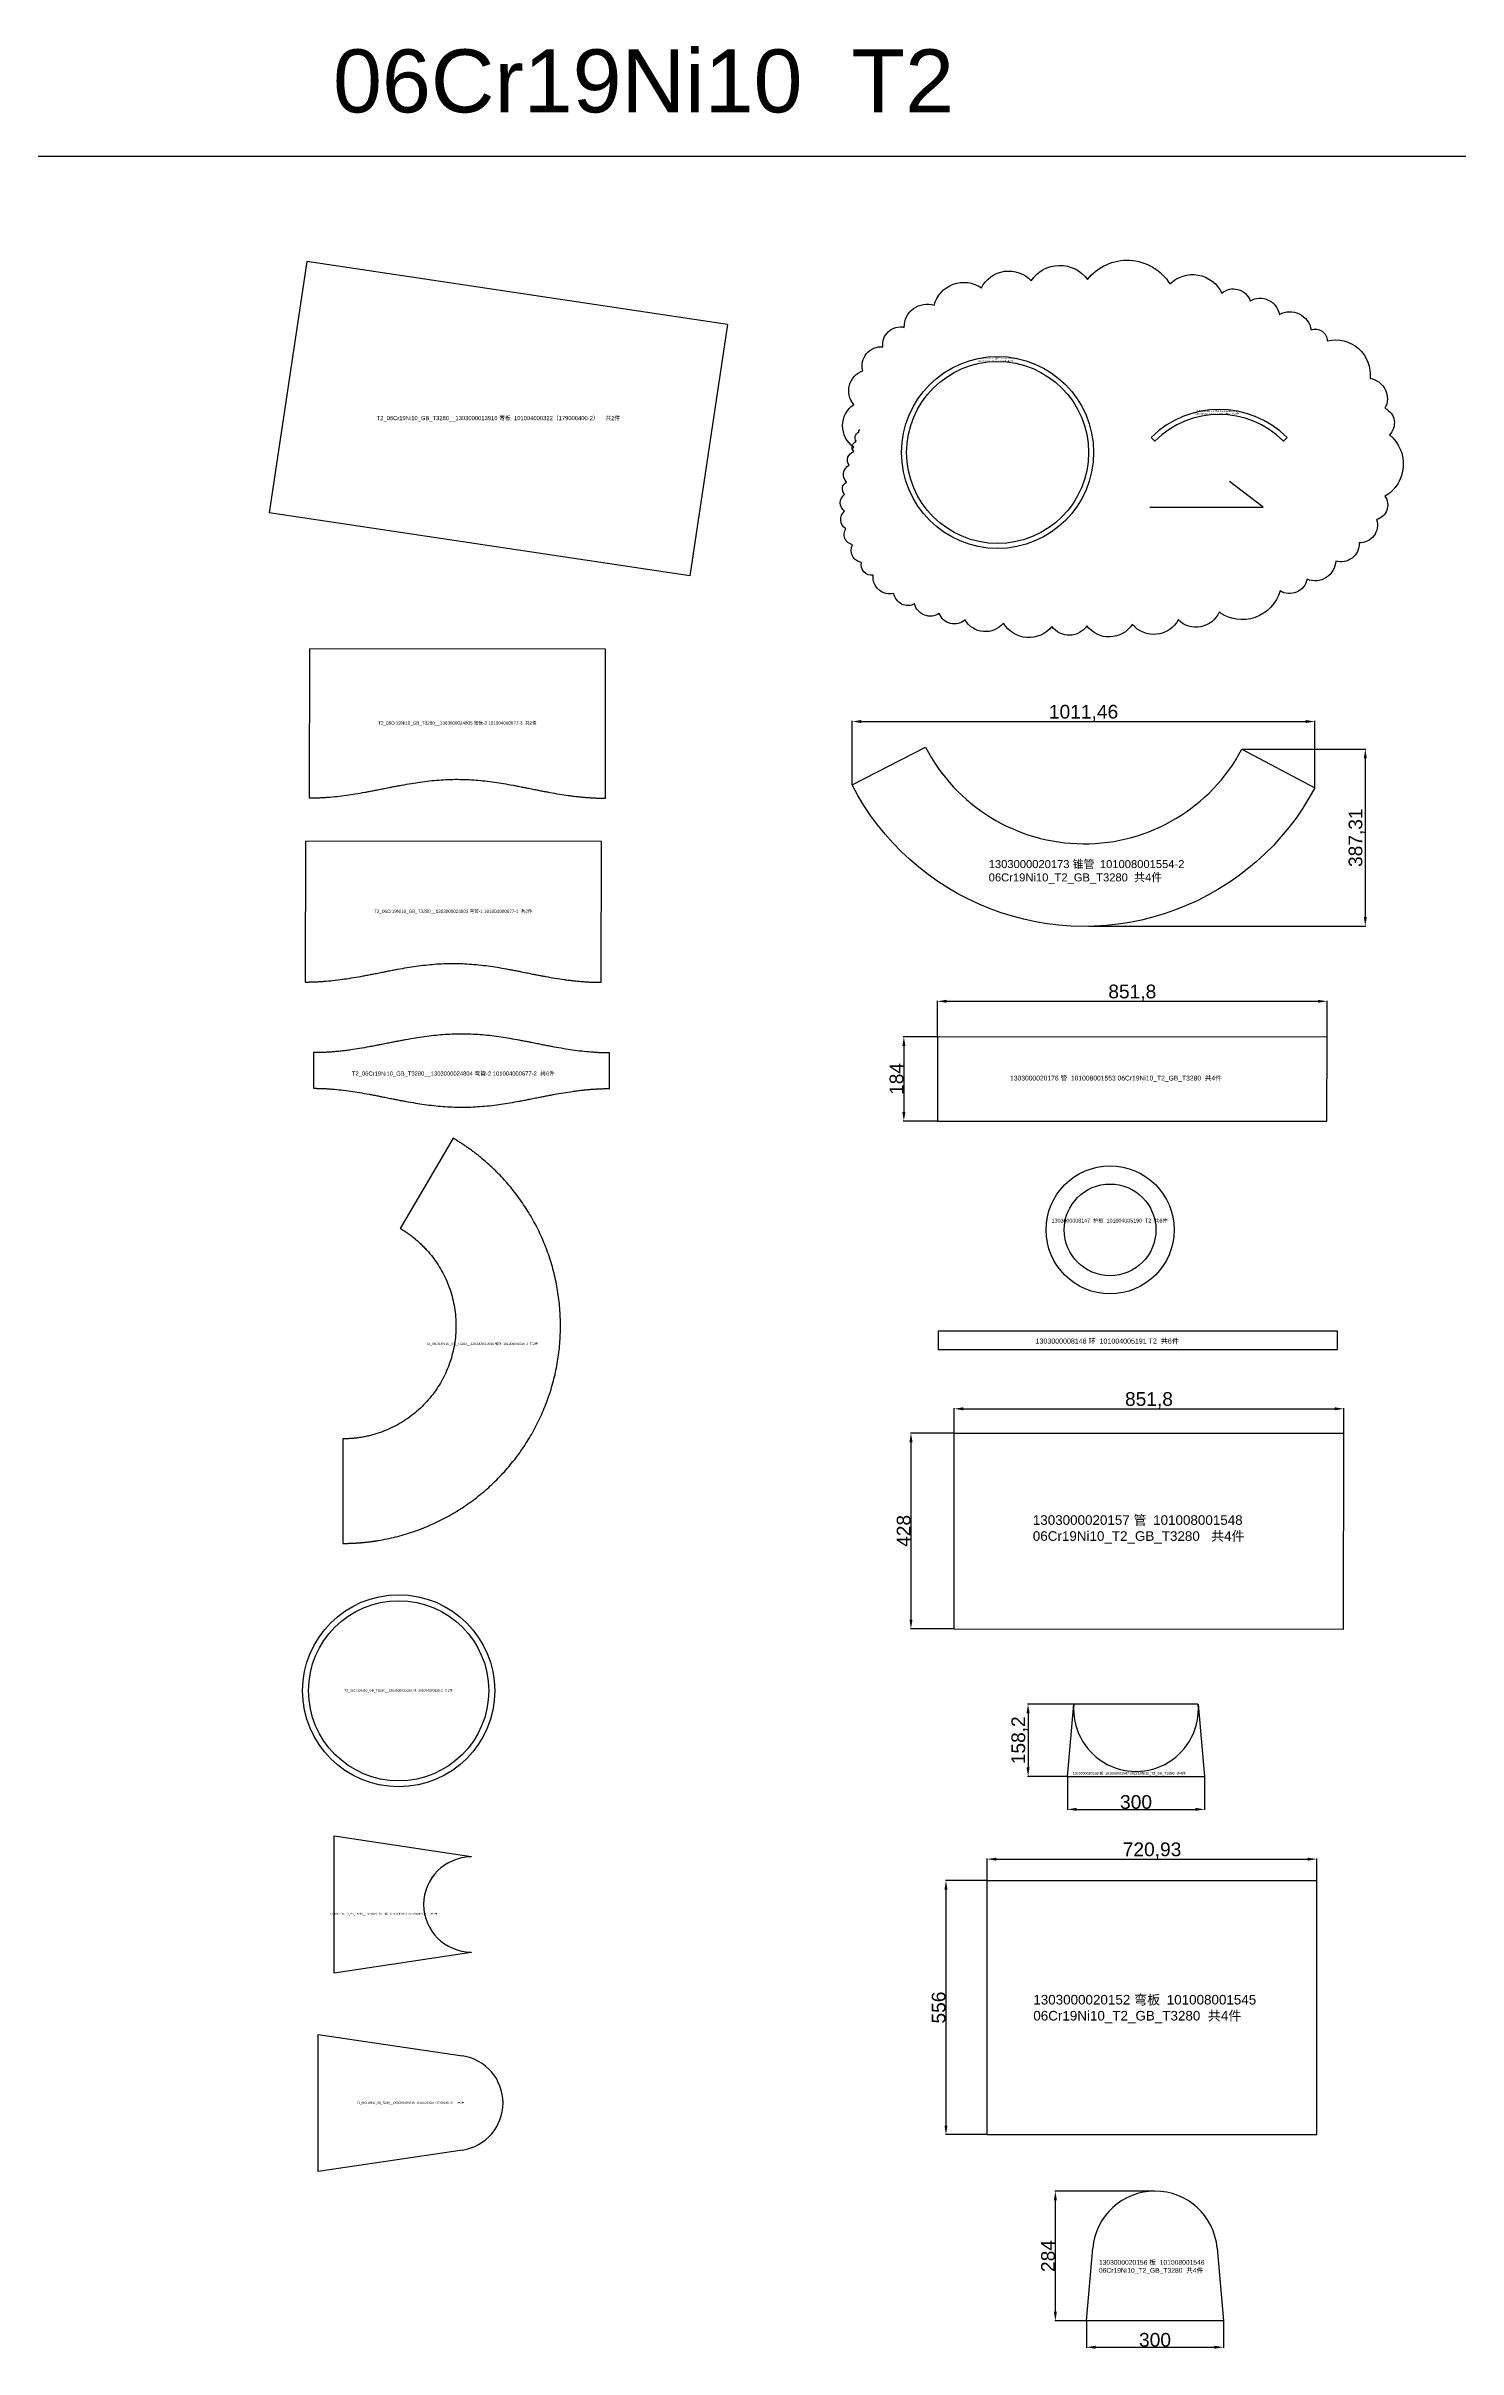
# Model space of a CAD drawing. Extents: x -16 to 22649, y -4599 to 814.
# Drawn here: x 3072 to 6160, y -4334 to 702 of the extents above; entities that cross this region are included whole.
import ezdxf

# ---------------------------------------------------------------- set-up
doc = ezdxf.new("R2010")
doc.units = 0
doc.header["$MEASUREMENT"] = 0
doc.linetypes.add('HIDDEN', pattern=[0.375, 0.25, -0.125])
doc.layers.get('0').update_dxf_attribs({"linetype": 'CONTINUOUS'})
doc.layers.get('DEFPOINTS').update_dxf_attribs({"linetype": 'CONTINUOUS'})
doc.layers.add('S1', color=7, linetype='CONTINUOUS')
doc.layers.add('SLD-0', color=7, linetype='CONTINUOUS')
doc.styles.get("Standard").update_dxf_attribs({"font": 'arial.ttf'})
doc.dimstyles.new('0000', dxfattribs={"dimtxt": 30, "dimasz": 20, "dimexe": 1.25, "dimexo": 0.625, "dimtad": 1, "dimtxsty": 'STANDARD', "dimcen": 2.5, "dimazin": 3, "dimtfac": 1, "dimtmove": 0, "dimatfit": 3})

# ---------------------------------------------------------------- blocks, each defined once
blk = doc.blocks.new('1303000013916_弯板_101004000')
at = {"layer": 'SLD-0', "linetype": 'CONTINUOUS'}
for p, q in [((19.2, 278.2), (-63, -271.7)), ((939, 140.7), (19.2, 278.2)), ((939, 140.7), (856.8, -409.2)), ((856.8, -409.2), (-63, -271.7))]:
    blk.add_line(p, q, dxfattribs=at)
at = {"layer": 'S1', "color": 3, "insert": (438, -65.5), "char_height": 9.1, "attachment_point": 5}
blk.add_mtext('T2_06Cr19Ni10_GB_T3280__1303000013916 {\\fSimSun|b0|i0|c134|p2;弯板 }101004000322{\\fSimSun|b0|i0|c134|p2;（}179000400-2{\\fSimSun|b0|i0|c134|p2;）  共2件}', dxfattribs=at)
blk = doc.blocks.new('1303000024805_弯管-3_1010040')
at = {"color": 7, "linetype": 'HIDDEN', "flags": 128}
for points in [[(161.9, 20.5), (161.9, 20.5)], [(485.8, 20.2), (485.8, 20.2)]]:
    blk.add_lwpolyline(points, dxfattribs=at)
at = {"layer": 'SLD-0', "linetype": 'CONTINUOUS'}
for p, q in [((0.3, 326.5), (0, 0.4)), ((647.9, 325.9), (0.3, 326.5)), ((647.6, -0.2), (647.9, 325.9))]:
    blk.add_line(p, q, dxfattribs=at)
for points, knots in [([(0, 0.4), (0.8, 0.4), (2.3, 0.4), (4.7, 0.4), (7, 0.4), (9.4, 0.5), (11.7, 0.5), (14, 0.6), (16.4, 0.6), (18.7, 0.7), (21, 0.8), (25.5, 1), (32.1, 1.3), (44.5, 2.2), (61, 3.7), (80.9, 6.2), (101.3, 9.3), (117.9, 12.1), (131.6, 14.7), (141.1, 16.5), (151.3, 18.5), (158, 19.8), (161.9, 20.5)], [0, 0, 0, 0, 0.014372, 0.028723, 0.043056, 0.057369, 0.071663, 0.085939, 0.100196, 0.114435, 0.128656, 0.142859, 0.196159, 0.250003, 0.372007, 0.499996, 0.618617, 0.749996, 0.809085, 0.874998, 0.927097, 1, 1, 1, 1]), ([(161.9, 20.5), (165.8, 21.3), (172.5, 22.6), (182.7, 24.7), (192.1, 26.5), (205.9, 29.1), (222.5, 32), (242.8, 35.2), (262.8, 37.7), (289.9, 40.3), (323.8, 41.6), (357.8, 40.2), (384.9, 37.6), (404.8, 35), (425.2, 31.8), (441.8, 28.9), (455.5, 26.2), (465, 24.4), (475.2, 22.4), (481.9, 21), (485.8, 20.2)], [0, 0, 0, 0, 0.036452, 0.062505, 0.095462, 0.12501, 0.190705, 0.250017, 0.314017, 0.375021, 0.5, 0.624979, 0.68598, 0.749983, 0.809293, 0.87499, 0.904536, 0.937495, 0.963546, 1, 1, 1, 1]), ([(485.8, 20.2), (489.7, 19.5), (496.3, 18.1), (506.5, 16.1), (516, 14.3), (529.7, 11.8), (546.3, 8.8), (563.3, 6.2), (576.6, 4.5), (586.9, 3.2), (596.9, 2.2), (605, 1.5), (611.4, 1.1), (615.9, 0.8), (620.5, 0.5), (625, 0.3), (629.6, 0.1), (634.1, 0), (638.6, -0.1), (643.1, -0.2), (646.1, -0.2), (647.6, -0.2)], [0, 0, 0, 0, 0.072899, 0.125001, 0.190909, 0.250002, 0.381376, 0.5, 0.564748, 0.627987, 0.689732, 0.749999, 0.778129, 0.806167, 0.834114, 0.861972, 0.889744, 0.91743, 0.945034, 0.972556, 1, 1, 1, 1])]:
    blk.add_open_spline(points, degree=3, knots=knots, dxfattribs=at)
at = {"layer": 'S1', "color": 3, "insert": (324, 163.2), "char_height": 7.1, "attachment_point": 5}
blk.add_mtext('T2_06Cr19Ni10_GB_T3280__1303000024805 {\\fSimSun|b0|i0|c134|p2;弯管}-3 101004000677-3  {\\fSimSun|b0|i0|c134|p2;共}2{\\fSimSun|b0|i0|c134|p2;件}', dxfattribs=at)
blk = doc.blocks.new('1303000024803_弯管-1_1010040')
at = {"color": 7, "linetype": 'HIDDEN', "flags": 128}
for points in [[(161.9, 20.5), (161.9, 20.5)], [(485.8, 20.2), (485.8, 20.2)]]:
    blk.add_lwpolyline(points, dxfattribs=at)
at = {"layer": 'SLD-0', "linetype": 'CONTINUOUS'}
for p, q in [((0.3, 308.4), (0, 0.4)), ((647.9, 307.7), (0.3, 308.4)), ((647.6, -0.2), (647.9, 307.7))]:
    blk.add_line(p, q, dxfattribs=at)
for points, knots in [([(0, 0.4), (0.8, 0.4), (2.3, 0.4), (4.7, 0.4), (7, 0.4), (9.4, 0.5), (11.7, 0.5), (14, 0.6), (16.4, 0.6), (18.7, 0.7), (21, 0.8), (25.5, 1), (32.1, 1.3), (44.5, 2.2), (61, 3.7), (80.9, 6.2), (101.3, 9.3), (117.9, 12.1), (131.6, 14.7), (141.1, 16.5), (151.3, 18.5), (158, 19.8), (161.9, 20.5)], [0, 0, 0, 0, 0.014372, 0.028723, 0.043056, 0.057369, 0.071663, 0.085939, 0.100196, 0.114435, 0.128656, 0.142859, 0.196159, 0.250003, 0.372007, 0.499996, 0.618617, 0.749996, 0.809085, 0.874998, 0.927097, 1, 1, 1, 1]), ([(161.9, 20.5), (165.8, 21.3), (172.5, 22.6), (182.7, 24.7), (192.1, 26.5), (205.9, 29.1), (222.5, 32), (242.8, 35.2), (262.8, 37.7), (289.9, 40.3), (323.8, 41.6), (357.8, 40.2), (384.9, 37.6), (404.8, 35), (425.2, 31.8), (441.8, 28.9), (455.5, 26.2), (465, 24.4), (475.2, 22.4), (481.9, 21), (485.8, 20.2)], [0, 0, 0, 0, 0.036452, 0.062505, 0.095462, 0.12501, 0.190705, 0.250017, 0.314017, 0.375021, 0.5, 0.624979, 0.68598, 0.749983, 0.809293, 0.87499, 0.904536, 0.937495, 0.963546, 1, 1, 1, 1]), ([(485.8, 20.2), (489.7, 19.5), (496.3, 18.1), (506.5, 16.1), (516, 14.3), (529.7, 11.8), (546.3, 8.8), (563.3, 6.2), (576.6, 4.5), (586.9, 3.2), (596.9, 2.2), (605, 1.5), (611.4, 1.1), (615.9, 0.8), (620.5, 0.5), (625, 0.3), (629.6, 0.1), (634.1, 0), (638.6, -0.1), (643.1, -0.2), (646.1, -0.2), (647.6, -0.2)], [0, 0, 0, 0, 0.072899, 0.125001, 0.190909, 0.250002, 0.381376, 0.5, 0.564748, 0.627987, 0.689732, 0.749999, 0.778129, 0.806167, 0.834114, 0.861972, 0.889744, 0.91743, 0.945034, 0.972556, 1, 1, 1, 1])]:
    blk.add_open_spline(points, degree=3, knots=knots, dxfattribs=at)
at = {"layer": 'S1', "color": 3, "insert": (323.9, 154.1), "char_height": 7.1, "attachment_point": 5}
blk.add_mtext('T2_06Cr19Ni10_GB_T3280__1303000024803 {\\fSimSun|b0|i0|c134|p2;弯管}-1 101004000677-1  {\\fSimSun|b0|i0|c134|p2;共}2{\\fSimSun|b0|i0|c134|p2;件}', dxfattribs=at)
blk = doc.blocks.new('1303000024804_弯管-2_1010040')
at = {"color": 7, "linetype": 'HIDDEN', "flags": 128}
for points in [[(-485.7, 60.1), (-485.7, 60.1)], [(-161.8, 59.8), (-161.8, 59.8)], [(-485.8, -59.2), (-485.8, -59.2)], [(-161.9, -59.5), (-161.9, -59.5)]]:
    blk.add_lwpolyline(points, dxfattribs=at)
at = {"layer": 'SLD-0', "linetype": 'CONTINUOUS'}
for p, q in [((-647.6, 39.6), (-647.6, -38.4)), ((0, -39), (0, 39))]:
    blk.add_line(p, q, dxfattribs=at)
for points, knots in [([(-485.7, 60.1), (-489.6, 59.4), (-496.3, 58), (-506.5, 56), (-515.9, 54.2), (-529.7, 51.6), (-546.3, 48.7), (-563.2, 46), (-576.5, 44.2), (-586.8, 43), (-596.8, 42), (-605, 41.3), (-611.3, 40.8), (-615.9, 40.5), (-620.5, 40.3), (-625, 40.1), (-629.5, 39.9), (-634.1, 39.8), (-638.6, 39.7), (-643.1, 39.6), (-646.1, 39.6), (-647.6, 39.6)], [0, 0, 0, 0, 0.0729, 0.125001, 0.19091, 0.250002, 0.381385, 0.5, 0.564755, 0.627997, 0.689739, 0.749999, 0.778131, 0.80617, 0.834118, 0.861976, 0.889747, 0.917433, 0.945036, 0.972557, 1, 1, 1, 1]), ([(-161.8, 59.8), (-165.7, 60.6), (-172.4, 61.9), (-182.6, 63.9), (-192.1, 65.7), (-205.8, 68.3), (-222.4, 71.2), (-242.8, 74.3), (-262.7, 76.9), (-289.8, 79.4), (-323.7, 80.8), (-357.6, 79.5), (-384.8, 77), (-404.7, 74.5), (-425.1, 71.4), (-441.7, 68.5), (-455.4, 66), (-464.9, 64.2), (-475.1, 62.2), (-481.8, 60.9), (-485.7, 60.1)], [0, 0, 0, 0, 0.036452, 0.062505, 0.095461, 0.125009, 0.1907, 0.250016, 0.314012, 0.375021, 0.5, 0.624979, 0.685986, 0.749984, 0.809298, 0.874991, 0.904537, 0.937495, 0.963546, 1, 1, 1, 1]), ([(0, 39), (-0.7, 39), (-2.3, 39), (-4.7, 39), (-7, 39), (-9.3, 39.1), (-11.7, 39.1), (-14, 39.2), (-16.3, 39.3), (-18.7, 39.3), (-21, 39.4), (-25.4, 39.6), (-32, 40), (-44.5, 40.9), (-61, 42.5), (-80.9, 45), (-101.2, 48.2), (-117.8, 51.2), (-131.5, 53.8), (-141, 55.7), (-151.2, 57.7), (-157.9, 59), (-161.8, 59.8)], [0, 0, 0, 0, 0.014371, 0.028723, 0.043055, 0.057368, 0.071662, 0.085937, 0.100195, 0.114434, 0.128655, 0.142859, 0.196158, 0.250003, 0.371997, 0.499996, 0.618608, 0.749996, 0.809084, 0.874998, 0.927097, 1, 1, 1, 1]), ([(-647.6, -38.4), (-646.9, -38.4), (-645.3, -38.4), (-642.9, -38.4), (-640.6, -38.4), (-638.3, -38.5), (-635.9, -38.5), (-633.6, -38.6), (-631.3, -38.6), (-628.9, -38.7), (-626.6, -38.8), (-622.2, -39), (-615.6, -39.4), (-603.1, -40.3), (-586.6, -41.8), (-566.7, -44.4), (-546.4, -47.6), (-529.8, -50.6), (-516, -53.2), (-506.6, -55), (-496.4, -57.1), (-489.7, -58.4), (-485.8, -59.2)], [0, 0, 0, 0, 0.014371, 0.028723, 0.043055, 0.057368, 0.071662, 0.085937, 0.100195, 0.114434, 0.128655, 0.142859, 0.196158, 0.250003, 0.371997, 0.499996, 0.618608, 0.749996, 0.809084, 0.874998, 0.927097, 1, 1, 1, 1]), ([(-161.9, -59.5), (-158, -58.7), (-151.3, -57.4), (-141.1, -55.4), (-131.7, -53.6), (-117.9, -51), (-101.3, -48), (-84.4, -45.4), (-71.1, -43.6), (-60.8, -42.4), (-50.8, -41.4), (-42.6, -40.7), (-36.3, -40.2), (-31.7, -39.9), (-27.1, -39.7), (-22.6, -39.5), (-18.1, -39.3), (-13.5, -39.1), (-9, -39.1), (-4.5, -39), (-1.5, -39), (0, -39)], [0, 0, 0, 0, 0.0729, 0.125001, 0.19091, 0.250002, 0.381385, 0.5, 0.564755, 0.627997, 0.689739, 0.749999, 0.778131, 0.80617, 0.834118, 0.861976, 0.889747, 0.917433, 0.945036, 0.972557, 1, 1, 1, 1]), ([(-485.8, -59.2), (-481.9, -60), (-475.2, -61.3), (-465, -63.3), (-455.5, -65.1), (-441.8, -67.7), (-425.2, -70.6), (-404.8, -73.7), (-384.9, -76.2), (-357.8, -78.8), (-323.9, -80.2), (-290, -78.9), (-262.8, -76.4), (-242.9, -73.9), (-222.5, -70.8), (-205.9, -67.9), (-192.2, -65.4), (-182.7, -63.6), (-172.5, -61.6), (-165.8, -60.3), (-161.9, -59.5)], [0, 0, 0, 0, 0.036452, 0.062505, 0.095461, 0.125009, 0.1907, 0.250016, 0.314012, 0.375021, 0.5, 0.624979, 0.685986, 0.749984, 0.809298, 0.874991, 0.904537, 0.937495, 0.963546, 1, 1, 1, 1])]:
    blk.add_open_spline(points, degree=3, knots=knots, dxfattribs=at)
at = {"layer": 'S1', "color": 3, "insert": (-341.6, -7.4), "char_height": 9.1, "attachment_point": 5}
blk.add_mtext('T2_06Cr19Ni10_GB_T3280__1303000024804 {\\fSimSun|b0|i0|c134|p2;弯管}-2 101004000677-2  {\\fSimSun|b0|i0|c134|p2;共}6{\\fSimSun|b0|i0|c134|p2;件}', dxfattribs=at)
blk = doc.blocks.new('1303000013919_环_1010040003')
at = {"layer": 'SLD-0', "linetype": 'CONTINUOUS'}
for radius in [210, 197]:
    blk.add_circle((0, 0), radius, dxfattribs=at)
at = {"layer": 'S1', "color": 3, "insert": (0, 0), "char_height": 5.1, "width": 250.788, "attachment_point": 5}
blk.add_mtext('T2_06Cr19Ni10_GB_T3280__1303000013919 {\\fSimSun|b0|i0|c134|p2;环 }101004000325-2  {\\fSimSun|b0|i0|c134|p2;共}2{\\fSimSun|b0|i0|c134|p2;件}', dxfattribs=at)
blk = doc.blocks.new('1303000013917_板_1010040003')
at = {"layer": 'SLD-0', "linetype": 'CONTINUOUS'}
for p, q in [((0, 150), (300, 105.2)), ((0, -150), (0, 150)), ((300, 105.2), (300, 104)), ((300, -105.2), (0, -150)), ((300, -104), (300, -105.2))]:
    blk.add_line(p, q, dxfattribs=at)
blk.add_arc((300, 0), 104, 90, 270, dxfattribs=at)
at = {"layer": 'S1', "color": 3, "insert": (108.4, -20.9), "char_height": 4.1, "attachment_point": 5}
blk.add_mtext('T2_06Cr19Ni10_GB_T3280__1303000013917 {\\fSimSun|b0|i0|c134|p2;板 }101004000323{\\fSimSun|b0|i0|c134|p2;（}179000400-3{\\fSimSun|b0|i0|c134|p2;）  共2件}', dxfattribs=at)
blk = doc.blocks.new('1303000020177_圆环_101008001')
at = {"color": 7, "linetype": 'CONTINUOUS'}
for radius in [210, 199]:
    blk.add_circle((0, 0), radius, dxfattribs=at)
at = {"color": 3, "insert": (-42.2, 207.6), "char_height": 3.5, "width": 97.861, "attachment_point": 1}
blk.add_mtext('1303000020177 {\\fSimSun|b0|i0|c134|p2;圆环 }101008001554-1 06Cr19Ni10_T2_GB_T3280  {\\fSimSun|b0|i0|c134|p2;共}4{\\fSimSun|b0|i0|c134|p2;件}', dxfattribs=at)
blk = doc.blocks.new('1303000020177-1_圆环_1010080')
for p, q in [((695.9, 182.8), (703.7, 175)), ((992.9, 182.8), (985.1, 175))]:
    blk.add_line(p, q)
at = {"color": 7, "linetype": 'CONTINUOUS'}
for radius in [210, 199]:
    blk.add_arc((844.4, 34.3), radius, 45, 135, dxfattribs=at)
at = {"color": 3, "insert": (793.1, 242.3), "char_height": 3.5, "width": 104.887, "attachment_point": 1}
blk.add_mtext('1303000020177-1 {\\fSimSun|b0|i0|c134|p2;圆环 }101008001554-1 06Cr19Ni10_T2_GB_T3280 4{\\fSimSun|b0|i0|c134|p2;件}/{\\fSimSun|b0|i0|c134|p2;套 共16件}', dxfattribs=at)
blk = doc.blocks.new('1303000020173_锥管_101008001')
at = {"color": 7, "linetype": 'CONTINUOUS'}
for p, q in [((742.3, -379.6), (902.7, -296.8)), ((1594.7, -301.2), (1754, -386))]:
    blk.add_line(p, q, dxfattribs=at)
at = {"color": 7, "linetype": 'CONTINUOUS', "flags": 128}
blk.add_lwpolyline([(1754, -386), (1741.3, -408.6), (1727.7, -430.5), (1713, -451.9), (1697.4, -472.5), (1680.8, -492.4), (1663.4, -511.6), (1645.1, -529.9), (1626, -547.4), (1606.2, -564), (1585.6, -579.7), (1564.3, -594.4), (1542.3, -608.2), (1519.8, -620.9), (1496.7, -632.6), (1473.1, -643.3), (1449.1, -652.9), (1424.6, -661.3), (1399.8, -668.7), (1374.7, -674.9), (1349.3, -680), (1323.7, -683.9), (1298, -686.7), (1272.1, -688.3), (1246.2, -688.7), (1220.4, -688), (1194.6, -686.1), (1168.8, -683), (1143.3, -678.7), (1118, -673.3), (1092.9, -666.8), (1068.2, -659.1), (1043.9, -650.3), (1019.9, -640.4), (996.5, -629.5), (973.6, -617.5), (951.2, -604.4), (929.4, -590.4), (908.3, -575.4), (887.9, -559.5), (868.3, -542.6), (849.4, -524.9), (831.4, -506.3), (814.2, -487), (797.9, -466.9), (782.5, -446), (768.1, -424.5), (754.7, -402.4), (742.3, -379.6)], dxfattribs=at)
at = {"color": 7, "linetype": 'CONTINUOUS'}
blk.add_arc((1249.8, -117.5), 390.7, 207.3195, 331.9587, dxfattribs=at)
at = {"color": 3, "insert": (1040.9, -543.8), "char_height": 17.5, "width": 492.644, "attachment_point": 1}
blk.add_mtext('1303000020173 {\\fSimSun|b0|i0|c134|p2;锥管 }101008001554-2 06Cr19Ni10_T2_GB_T3280  {\\fSimSun|b0|i0|c134|p2;共}4{\\fSimSun|b0|i0|c134|p2;件}', dxfattribs=at)
blk = doc.blocks.new('*D32')
at = {"color": 0}
for p, q in [((4835.2, -912.9), (4835.2, -773.6)), ((4855.2, -774.8), (5826.6, -774.8)), ((5846.6, -919.4), (5846.6, -773.6))]:
    blk.add_line(p, q, dxfattribs=at)
for points in [[(4855.2, -771.5), (4855.2, -778.2), (4835.2, -774.8)], [(5826.6, -771.5), (5826.6, -778.2), (5846.6, -774.8)]]:
    blk.add_solid(points, dxfattribs=at)
at = {"layer": 'DEFPOINTS', "color": 0}
for p in [(5846.6, -774.8), (4835.2, -913.5), (5846.6, -920.1)]:
    blk.add_point(p, dxfattribs=at)
at = {"color": 0, "insert": (5340.9, -756.2), "char_height": 30, "attachment_point": 5}
blk.add_mtext('1011,46', dxfattribs=at)
blk = doc.blocks.new('*D33')
at = {"color": 0}
for p, q in [((5687.9, -835.3), (5958.3, -835.3)), ((5957.1, -855.3), (5957.1, -1202.6)), ((5352.4, -1222.6), (5958.3, -1222.6))]:
    blk.add_line(p, q, dxfattribs=at)
for points in [[(5953.8, -855.3), (5960.4, -855.3), (5957.1, -835.3)], [(5953.8, -1202.6), (5960.4, -1202.6), (5957.1, -1222.6)]]:
    blk.add_solid(points, dxfattribs=at)
at = {"layer": 'DEFPOINTS', "color": 0}
for p in [(5687.3, -835.3), (5351.8, -1222.6), (5957.1, -1222.6)]:
    blk.add_point(p, dxfattribs=at)
at = {"color": 0, "insert": (5938.4, -1028.9), "char_height": 30, "attachment_point": 5, "rotation": 90}
blk.add_mtext('387,31', dxfattribs=at)
blk = doc.blocks.new('1303000020176_管_1010080015')
at = {"color": 7, "linetype": 'CONTINUOUS'}
for p, q in [((0.1, 92), (-0.1, -92)), ((851.9, 91.4), (0.1, 92)), ((851.7, -92.6), (851.9, 91.4))]:
    blk.add_line(p, q, dxfattribs=at)
at = {"color": 7}
blk.add_line((-0.1, -92), (851.7, -92.6), dxfattribs=at)
at = {"color": 3, "insert": (158.7, 7.1), "char_height": 10.5, "width": 485.526, "attachment_point": 1}
blk.add_mtext('1303000020176 {\\fSimSun|b0|i0|c134|p2;管 }101008001553 06Cr19Ni10_T2_GB_T3280  {\\fSimSun|b0|i0|c134|p2;共}4{\\fSimSun|b0|i0|c134|p2;件}', dxfattribs=at)
blk = doc.blocks.new('*D35')
at = {"color": 0}
for p, q in [((5021.6, -1463.9), (5021.6, -1385.5)), ((5041.6, -1386.7), (5853.4, -1386.7)), ((5873.4, -1464.5), (5873.4, -1385.5))]:
    blk.add_line(p, q, dxfattribs=at)
for points in [[(5041.6, -1383.4), (5041.6, -1390), (5021.6, -1386.7)], [(5853.4, -1383.4), (5853.4, -1390), (5873.4, -1386.7)]]:
    blk.add_solid(points, dxfattribs=at)
at = {"layer": 'DEFPOINTS', "color": 0}
for p in [(5873.4, -1386.7), (5021.6, -1464.5), (5873.4, -1465.1)]:
    blk.add_point(p, dxfattribs=at)
at = {"color": 0, "insert": (5447.5, -1368), "char_height": 30, "attachment_point": 5}
blk.add_mtext('851,8', dxfattribs=at)
blk = doc.blocks.new('*D36')
at = {"color": 0}
for p, q in [((5021, -1464.5), (4946.7, -1464.5)), ((4947.9, -1484.5), (4947.9, -1628.5)), ((5020.9, -1648.5), (4946.7, -1648.5))]:
    blk.add_line(p, q, dxfattribs=at)
for points in [[(4944.6, -1484.5), (4951.3, -1484.5), (4947.9, -1464.5)], [(4944.6, -1628.5), (4951.3, -1628.5), (4947.9, -1648.5)]]:
    blk.add_solid(points, dxfattribs=at)
at = {"layer": 'DEFPOINTS', "color": 0}
for p in [(5021.6, -1464.5), (4947.9, -1648.5), (5021.5, -1648.5)]:
    blk.add_point(p, dxfattribs=at)
at = {"color": 0, "insert": (4932, -1556.5), "char_height": 30, "attachment_point": 5, "rotation": 90}
blk.add_mtext('184', dxfattribs=at)
blk = doc.blocks.new('1303000020157_管_1010080015')
at = {"color": 7}
for p, q in [((-0.2, -214), (0.2, 214)), ((0.2, 214), (852, 213.4)), ((851.6, -214.6), (852, 213.4)), ((-0.2, -214), (851.6, -214.6))]:
    blk.add_line(p, q, dxfattribs=at)
at = {"color": 3, "insert": (172, 34.2), "char_height": 21, "width": 536.35, "attachment_point": 1}
blk.add_mtext('1303000020157 {\\fSimSun|b0|i0|c134|p2;管 }101008001548 06Cr19Ni10_T2_GB_T3280   {\\fSimSun|b0|i0|c134|p2;共}4{\\fSimSun|b0|i0|c134|p2;件}', dxfattribs=at)
blk = doc.blocks.new('*D38')
at = {"color": 0}
for p, q in [((5058.1, -2330.2), (5058.1, -2276.6)), ((5078.1, -2277.9), (5889.9, -2277.9)), ((5909.9, -2330.9), (5909.9, -2276.6))]:
    blk.add_line(p, q, dxfattribs=at)
for points in [[(5078.1, -2274.5), (5078.1, -2281.2), (5058.1, -2277.9)], [(5889.9, -2274.5), (5889.9, -2281.2), (5909.9, -2277.9)]]:
    blk.add_solid(points, dxfattribs=at)
at = {"layer": 'DEFPOINTS', "color": 0}
for p in [(5909.9, -2277.9), (5058.1, -2330.9), (5909.9, -2331.5)]:
    blk.add_point(p, dxfattribs=at)
at = {"color": 0, "insert": (5484, -2259.2), "char_height": 30, "attachment_point": 5}
blk.add_mtext('851,8', dxfattribs=at)
blk = doc.blocks.new('*D39')
at = {"color": 0}
for p, q in [((5057.5, -2330.9), (4962.3, -2330.9)), ((4963.5, -2350.9), (4963.5, -2738.9)), ((5057.2, -2758.9), (4962.3, -2758.9))]:
    blk.add_line(p, q, dxfattribs=at)
for points in [[(4960.2, -2350.9), (4966.9, -2350.9), (4963.5, -2330.9)], [(4960.2, -2738.9), (4966.9, -2738.9), (4963.5, -2758.9)]]:
    blk.add_solid(points, dxfattribs=at)
at = {"layer": 'DEFPOINTS', "color": 0}
for p in [(5058.1, -2330.9), (4963.5, -2758.9), (5057.8, -2758.9)]:
    blk.add_point(p, dxfattribs=at)
at = {"color": 0, "insert": (4947.6, -2544.9), "char_height": 30, "attachment_point": 5, "rotation": 90}
blk.add_mtext('428', dxfattribs=at)
blk = doc.blocks.new('1303000020159_板_1010080015')
at = {"color": 7, "linetype": 'CONTINUOUS'}
for p, q in [((124.1, 260.4), (138, 418.6)), ((410.2, 418.6), (424.1, 260.4))]:
    blk.add_line(p, q, dxfattribs=at)
at = {"color": 7}
blk.add_line((124.1, 260.4), (424.1, 260.4), dxfattribs=at)
at = {"color": 7, "linetype": 'CONTINUOUS'}
blk.add_arc((274.1, 407.9), 136.5, 175.5041, 4.4959, dxfattribs=at)
at = {"color": 3, "insert": (135.6, 270), "char_height": 5.6, "width": 263.109, "attachment_point": 1}
blk.add_mtext('1303000020159 {\\fSimSun|b0|i0|c134|p2;板 }101008001547 06Cr19Ni10_T2_GB_T3280  {\\fSimSun|b0|i0|c134|p2;共}4{\\fSimSun|b0|i0|c134|p2;件}', dxfattribs=at)
blk = doc.blocks.new('*D41')
at = {"color": 0}
for p, q in [((5591.1, -2923.7), (5218.4, -2923.7)), ((5219.6, -2943.7), (5219.6, -3061.9)), ((5305.1, -3081.9), (5218.4, -3081.9))]:
    blk.add_line(p, q, dxfattribs=at)
for points in [[(5216.3, -2943.7), (5223, -2943.7), (5219.6, -2923.7)], [(5216.3, -3061.9), (5223, -3061.9), (5219.6, -3081.9)]]:
    blk.add_solid(points, dxfattribs=at)
at = {"layer": 'DEFPOINTS', "color": 0}
for p in [(5591.8, -2923.7), (5219.6, -3081.9), (5305.7, -3081.9)]:
    blk.add_point(p, dxfattribs=at)
at = {"color": 0, "insert": (5201, -3002.8), "char_height": 30, "attachment_point": 5, "rotation": 90}
blk.add_mtext('158,2', dxfattribs=at)
blk = doc.blocks.new('*D42')
at = {"color": 0}
for p, q in [((5305.7, -3082.5), (5305.7, -3155.2)), ((5605.7, -3082.5), (5605.7, -3155.2)), ((5325.7, -3153.9), (5585.7, -3153.9))]:
    blk.add_line(p, q, dxfattribs=at)
for points in [[(5325.7, -3150.6), (5325.7, -3157.2), (5305.7, -3153.9)], [(5585.7, -3150.6), (5585.7, -3157.2), (5605.7, -3153.9)]]:
    blk.add_solid(points, dxfattribs=at)
at = {"layer": 'DEFPOINTS', "color": 0}
for p in [(5305.7, -3081.9), (5605.7, -3081.9), (5605.7, -3153.9)]:
    blk.add_point(p, dxfattribs=at)
at = {"color": 0, "insert": (5455.7, -3138), "char_height": 30, "attachment_point": 5}
blk.add_mtext('300', dxfattribs=at)
blk = doc.blocks.new('1303000020152_弯板_101008001')
at = {"color": 7}
for p, q in [((-159.9, 278), (561, 278)), ((-159.9, -278), (-159.9, 278)), ((561, -278), (561, 278)), ((-159.9, -278), (561, -278))]:
    blk.add_line(p, q, dxfattribs=at)
at = {"color": 3, "insert": (-59.1, 27.6), "char_height": 21, "width": 569.794, "attachment_point": 1}
blk.add_mtext('1303000020152 {\\fSimSun|b0|i0|c134|p2;弯板 }101008001545 06Cr19Ni10_T2_GB_T3280  {\\fSimSun|b0|i0|c134|p2;共}4{\\fSimSun|b0|i0|c134|p2;件}', dxfattribs=at)
blk = doc.blocks.new('*D44')
at = {"color": 0}
for p, q in [((5130.2, -3308.6), (5130.2, -3261.5)), ((5150.2, -3262.8), (5831.1, -3262.8)), ((5851.1, -3308.6), (5851.1, -3261.5))]:
    blk.add_line(p, q, dxfattribs=at)
for points in [[(5150.2, -3259.4), (5150.2, -3266.1), (5130.2, -3262.8)], [(5831.1, -3259.4), (5831.1, -3266.1), (5851.1, -3262.8)]]:
    blk.add_solid(points, dxfattribs=at)
at = {"layer": 'DEFPOINTS', "color": 0}
for p in [(5851.1, -3262.8), (5130.2, -3309.3), (5851.1, -3309.3)]:
    blk.add_point(p, dxfattribs=at)
at = {"color": 0, "insert": (5490.7, -3244.1), "char_height": 30, "attachment_point": 5}
blk.add_mtext('720,93', dxfattribs=at)
blk = doc.blocks.new('*D45')
at = {"color": 0}
for p, q in [((5129.6, -3309.3), (5038.7, -3309.3)), ((5040, -3329.3), (5040, -3845.3)), ((5129.6, -3865.3), (5038.7, -3865.3))]:
    blk.add_line(p, q, dxfattribs=at)
for points in [[(5036.7, -3329.3), (5043.3, -3329.3), (5040, -3309.3)], [(5036.7, -3845.3), (5043.3, -3845.3), (5040, -3865.3)]]:
    blk.add_solid(points, dxfattribs=at)
at = {"layer": 'DEFPOINTS', "color": 0}
for p in [(5130.2, -3309.3), (5040, -3865.3), (5130.2, -3865.3)]:
    blk.add_point(p, dxfattribs=at)
at = {"color": 0, "insert": (5024.1, -3587.3), "char_height": 30, "attachment_point": 5, "rotation": 90}
blk.add_mtext('556', dxfattribs=at)
blk = doc.blocks.new('1303000020156_板_1010080015')
at = {"color": 7, "linetype": 'CONTINUOUS'}
for p, q in [((398.3, -321.5), (412.4, -162)), ((684.3, -162), (698.3, -321.5))]:
    blk.add_line(p, q, dxfattribs=at)
at = {"color": 7}
blk.add_line((698.3, -321.5), (398.3, -321.5), dxfattribs=at)
at = {"color": 7, "linetype": 'CONTINUOUS'}
blk.add_arc((548.3, -174), 136.5, 5.0264, 174.9736, dxfattribs=at)
at = {"color": 3, "insert": (425.7, -188.1), "char_height": 10.5, "width": 261.138, "attachment_point": 1}
blk.add_mtext('1303000020156 {\\fSimSun|b0|i0|c134|p2;板 }101008001546 06Cr19Ni10_T2_GB_T3280  {\\fSimSun|b0|i0|c134|p2;共}4{\\fSimSun|b0|i0|c134|p2;件}', dxfattribs=at)
blk = doc.blocks.new('*D47')
at = {"color": 0}
for p, q in [((5347.2, -4273.4), (5347.2, -4331.4)), ((5647.2, -4273.4), (5647.2, -4331.4)), ((5367.2, -4330.2), (5627.2, -4330.2))]:
    blk.add_line(p, q, dxfattribs=at)
for points in [[(5367.2, -4326.9), (5367.2, -4333.5), (5347.2, -4330.2)], [(5627.2, -4326.9), (5627.2, -4333.5), (5647.2, -4330.2)]]:
    blk.add_solid(points, dxfattribs=at)
at = {"layer": 'DEFPOINTS', "color": 0}
for p in [(5347.2, -4272.7), (5647.2, -4272.7), (5647.2, -4330.2)]:
    blk.add_point(p, dxfattribs=at)
at = {"color": 0, "insert": (5497.2, -4314.2), "char_height": 30, "attachment_point": 5}
blk.add_mtext('300', dxfattribs=at)
blk = doc.blocks.new('*D48')
at = {"color": 0}
for p, q in [((5496.5, -3988.7), (5278, -3988.7)), ((5279.3, -4252.7), (5279.3, -4008.7)), ((5346.5, -4272.7), (5278, -4272.7))]:
    blk.add_line(p, q, dxfattribs=at)
for points in [[(5276, -4008.7), (5282.6, -4008.7), (5279.3, -3988.7)], [(5276, -4252.7), (5282.6, -4252.7), (5279.3, -4272.7)]]:
    blk.add_solid(points, dxfattribs=at)
at = {"layer": 'DEFPOINTS', "color": 0}
for p in [(5279.3, -3988.7), (5497.2, -3988.7), (5347.2, -4272.7)]:
    blk.add_point(p, dxfattribs=at)
at = {"color": 0, "insert": (5263.3, -4130.7), "char_height": 30, "attachment_point": 5, "rotation": 90}
blk.add_mtext('284', dxfattribs=at)
blk = doc.blocks.new('1303000013915_板_1010040003')
at = {"layer": 'SLD-0', "linetype": 'CONTINUOUS'}
for p, q in [((0, 150), (315.4, 102.9)), ((0, -150), (0, 150)), ((315.4, -102.9), (0, -150))]:
    blk.add_line(p, q, dxfattribs=at)
blk.add_arc((300, 0), 104, 278.5017, 81.4983, dxfattribs=at)
at = {"layer": 'S1', "color": 3, "insert": (202, 0), "char_height": 4.1, "attachment_point": 5}
blk.add_mtext('T2_06Cr19Ni10_GB_T3280__1303000013915 {\\fSimSun|b0|i0|c134|p2;板 }101004000321{\\fSimSun|b0|i0|c134|p2;（}179000400-1{\\fSimSun|b0|i0|c134|p2;）  共2件 }', dxfattribs=at)

msp = doc.modelspace()

# ---------------------------------------------------------------- linework, layer by layer
at = {"color": 1}
for p, q in [((5.26775, 461.29571), (22649.13873, 461.29571)), ((5733.60698, -306.39085), (5659.93088, -249.75511)), ((5485.65855, -306.39085), (5733.60698, -306.39085))]:
    msp.add_line(p, q, dxfattribs=at)
at = {"color": 7, "linetype": 'CONTINUOUS'}
for p, q in [((3962.3875, -1686.30237), (3846.51292, -1883.43706)), ((5023.1136, -2108.07203), (5023.1136, -2148.07203)), ((5896.65469, -2108.07203), (5023.1136, -2108.07203)), ((5896.65469, -2148.07203), (5896.65469, -2108.07203)), ((5023.1136, -2148.07203), (5896.65469, -2148.07203)), ((3721.26012, -2343.58031), (3721.22957, -2572.2482))]:
    msp.add_line(p, q, dxfattribs=at)
at = {"color": 1}
msp.add_lwpolyline([(4838.27585, -183.22021, -0.52056705), (4838.27585, -174.72485, -0.52056705), (4838.27585, -174.72485, -0.52056705), (4838.27585, -81.27588, -0.52056705), (4838.27585, -81.27588, -0.52056705), (4858.11173, -7.64941, -0.52056705), (4858.11173, -7.64941, -0.52056705), (4902.03402, 44.73865, -0.52056705), (4902.03402, 44.73865, -0.52056705), (4948.79001, 87.21546, -0.52056705), (4948.79001, 87.21546, -0.52056705), (5013.96502, 135.35584, -0.52056705), (5013.96502, 135.35584, -0.52056705), (5117.39494, 173.58497, -0.52056705), (5117.39494, 173.58497, -0.52056705), (5226.49225, 189.1598, -0.52056705), (5226.49225, 189.1598, -0.52056705), (5349.75803, 191.99158, -0.52056705), (5349.75803, 191.99158, -0.52056705), (5529.69775, 182.08033, -0.52056705), (5529.69775, 182.08033, -0.52056705), (5643.04561, 162.25782, -0.52056705), (5643.04561, 162.25782, -0.52056705), (5705.38692, 145.2671, -0.52056705), (5705.38692, 145.2671, -0.52056705), (5769.14509, 115.53333, -0.52056705), (5769.14509, 115.53333, -0.52056705), (5838.57065, 81.55188, -0.52056705), (5838.57065, 81.55188, -0.52056705), (5873.99185, 57.48169, -0.52056705), (5873.99185, 57.48169, -0.52056705), (5967.50383, -24.64013, -0.52056705), (5967.50383, -24.64013, -0.52056705), (6000.09134, -89.77124, -0.52056705), (6000.09134, -89.77124, -0.52056705), (6010.00927, -147.82288, -0.52056705), (6010.00927, -147.82288, -0.52056705), (6000.09134, -282.33276, -0.52056705), (6000.09134, -282.33276, -0.52056705), (5981.67231, -333.30493, -0.52056705), (5981.67231, -333.30493, -0.52056705), (5943.41741, -384.2771, -0.52056705), (5943.41741, -384.2771, -0.52056705), (5892.41088, -423.92212, -0.52056705), (5892.41088, -423.92212, -0.52056705), (5830.06956, -463.56714, -0.52056705), (5830.06956, -463.56714, -0.52056705), (5770.56194, -489.05323, -0.52056705), (5770.56194, -489.05323, -0.52056705), (5637.37821, -535.77772, -0.52056705), (5637.37821, -535.77772, -0.52056705), (5548.11677, -552.76844, -0.52056705), (5548.11677, -552.76844, -0.52056705), (5447.52056, -562.67969, -0.52056705), (5447.52056, -562.67969, -0.52056705), (5348.34119, -565.51148, -0.52056705), (5348.34119, -565.51148, -0.52056705), (5271.83139, -566.92737, -0.52056705), (5271.83139, -566.92737, -0.52056705), (5165.56778, -559.84791, -0.52056705), (5165.56778, -559.84791, -0.52056705), (5081.97374, -552.76844, -0.52056705), (5081.97374, -552.76844, -0.52056705), (5025.29981, -538.6095, -0.52056705), (5025.29981, -538.6095, -0.52056705), (4971.45958, -517.3711, -0.52056705), (4971.45958, -517.3711, -0.52056705), (4926.12044, -494.7168, -0.52056705), (4926.12044, -494.7168, -0.52056705), (4880.7813, -455.07178, -0.52056705), (4880.7813, -455.07178, -0.52056705), (4855.27803, -426.75391, -0.52056705), (4855.27803, -426.75391, -0.52056705), (4835.44216, -388.52478, -0.52056705), (4835.44216, -388.52478, -0.52056705), (4821.27368, -353.12744, -0.52056705), (4821.27368, -353.12744, -0.52056705), (4818.43998, -314.89832, -0.52056705), (4818.43998, -314.89832, -0.52056705), (4818.43998, -278.08508, -0.52056705), (4818.43998, -278.08508, -0.52056705), (4822.69052, -251.18311, -0.52056705), (4822.69052, -251.18311, -0.52056705), (4828.35791, -214.36987, -0.52056705), (4828.35791, -214.36987, -0.52056705), (4838.27585, -184.63611, -0.52056705), (4838.27585, -184.63611, -0.52056705), (4843.94325, -161.98181, -0.52056705), (4843.94325, -161.98181, -0.52056705), (4849.61064, -142.1593, -0.52056705), (4849.61064, -142.1593, -0.52056705), (4852.44434, -136.49573, -0.52056705), (4852.44434, -136.49573)], format="xyb", dxfattribs=at)
at = {"color": 7, "linetype": 'CONTINUOUS'}
for radius in [140, 100.25]:
    msp.add_circle((5398.91195, -1886.57548), radius, dxfattribs=at)
for points, knots in [([(3721.22957, -2572.2482), (3721.97033, -2572.24714), (3723.45158, -2572.24501), (3725.67301, -2572.22876), (3727.89359, -2572.20293), (3730.1133, -2572.1666), (3732.33216, -2572.12001), (3734.55017, -2572.06309), (3736.76731, -2571.99587), (3738.98359, -2571.91834), (3741.19902, -2571.8305), (3743.41359, -2571.73234), (3745.6273, -2571.62388), (3747.84015, -2571.50511), (3750.05214, -2571.37603), (3752.26328, -2571.23664), (3754.47355, -2571.08694), (3756.68297, -2570.92693), (3758.89153, -2570.75661), (3761.09923, -2570.57598), (3763.30608, -2570.38504), (3765.51206, -2570.1838), (3767.71719, -2569.97224), (3769.92146, -2569.75037), (3772.12487, -2569.51819), (3774.32742, -2569.2757), (3776.52911, -2569.02291), (3778.72995, -2568.7598), (3780.92993, -2568.48638), (3783.12904, -2568.20265), (3785.3273, -2567.90862), (3787.52471, -2567.60427), (3789.72125, -2567.28961), (3791.91693, -2566.96465), (3794.11176, -2566.62937), (3796.30573, -2566.28379), (3804.15661, -2565.00976), (3817.60657, -2562.51395), (3836.52221, -2558.19839), (3855.24595, -2553.11293), (3873.75657, -2547.26424), (3892.01481, -2540.66977), (3909.97864, -2533.33963), (3927.62816, -2525.28084), (3950.70502, -2513.58355), (3978.63924, -2497.21652), (4010.42824, -2474.90461), (4040.30556, -2450.08832), (4068.05006, -2422.90946), (4093.50025, -2393.57078), (4116.46275, -2362.24728), (4136.81052, -2329.16514), (4154.3814, -2294.52846), (4169.08682, -2258.5809), (4180.7995, -2221.55027), (4189.47194, -2183.69176), (4195.01551, -2145.2507), (4197.42457, -2106.48661), (4196.65197, -2067.65575), (4192.73397, -2029.01488), (4185.66553, -1990.82479), (4175.52449, -1953.33299), (4162.34762, -1916.79746), (4146.25321, -1881.45123), (4130.46882, -1853.18403), (4116.50473, -1831.40397), (4105.37504, -1815.51156), (4093.60474, -1800.08751), (4081.20793, -1785.14848), (4068.21568, -1770.72454), (4054.65296, -1756.85073), (4040.5342, -1743.54294), (4029.67664, -1734.11563), (4022.46564, -1728.16148), (4019.11238, -1725.44326), (4015.73655, -1722.75699), (4012.33814, -1720.10266), (4008.91715, -1717.48028), (4005.47359, -1714.88984), (4002.00744, -1712.33134), (3998.51873, -1709.80479), (3995.00743, -1707.31019), (3991.47356, -1704.84753), (3987.91712, -1702.41681), (3984.33809, -1700.01803), (3980.7365, -1697.6512), (3977.1123, -1695.31635), (3973.46563, -1693.01327), (3969.796, -1690.74278), (3966.10521, -1688.50183), (3963.62701, -1687.03569), (3962.3875, -1686.30237)], [0, 0, 0, 0, 0.0017898863, 0.0035791205, 0.0053677414, 0.0071557875, 0.0089432975, 0.01073031, 0.0125168638, 0.0143029977, 0.0160887503, 0.0178741607, 0.0196592674, 0.0214441095, 0.0232287257, 0.025013155, 0.0267974362, 0.0285816082, 0.03036571, 0.0321497804, 0.0339338585, 0.035717983, 0.0375021929, 0.0392865271, 0.0410710245, 0.0428557241, 0.0446406645, 0.0464258848, 0.0482114238, 0.0499973203, 0.051783613, 0.0535703408, 0.0553575424, 0.0571452564, 0.0589335217, 0.0607223768, 0.0625118603, 0.0781516983, 0.0937655458, 0.1093794524, 0.1250194673, 0.1406591877, 0.1562729965, 0.1718869413, 0.187527069, 0.2187736217, 0.2500216695, 0.2812685933, 0.3125162745, 0.3437634595, 0.3750108743, 0.4062575867, 0.4375054739, 0.4687521167, 0.5000000789, 0.5312473148, 0.5624946829, 0.5937416363, 0.624989282, 0.6562358229, 0.6874838827, 0.718730804, 0.7499784876, 0.781225661, 0.8124730873, 0.8281125162, 0.8437262276, 0.8593402698, 0.8749806895, 0.8906201013, 0.9062338065, 0.9218478555, 0.9374882972, 0.9409670882, 0.9444436614, 0.9479183011, 0.951391292, 0.9548629192, 0.958333468, 0.9618032243, 0.9652724739, 0.9687415029, 0.9722105973, 0.9756800432, 0.9791501266, 0.9826211332, 0.9860933488, 0.9895670586, 0.9930425474, 0.9965200999, 1, 1, 1, 1]), ([(3846.51292, -1883.43706), (3846.95878, -1883.70047), (3847.85028, -1884.22717), (3849.18094, -1885.02761), (3850.50633, -1885.83539), (3851.82601, -1886.65129), (3853.14009, -1887.47508), (3854.44855, -1888.30685), (3855.75138, -1889.14655), (3857.0486, -1889.99421), (3858.3402, -1890.84981), (3859.62617, -1891.71336), (3860.90653, -1892.58487), (3862.18126, -1893.46432), (3863.45038, -1894.35172), (3864.71387, -1895.24707), (3865.97175, -1896.15036), (3867.224, -1897.06161), (3868.47064, -1897.98081), (3869.71165, -1898.90795), (3870.94705, -1899.84304), (3872.17682, -1900.78608), (3873.40098, -1901.73707), (3874.61951, -1902.69601), (3875.83242, -1903.6629), (3877.03972, -1904.63774), (3878.24139, -1905.62053), (3881.62742, -1908.4253), (3887.09166, -1913.17138), (3894.42288, -1920.08373), (3901.4653, -1927.28998), (3910.45635, -1937.27461), (3920.9269, -1950.42995), (3932.15312, -1967.18673), (3941.98455, -1984.79859), (3950.34129, -2003.15633), (3957.18259, -2022.13081), (3962.44761, -2041.60199), (3966.11708, -2061.43542), (3968.15072, -2081.50296), (3968.55106, -2101.66891), (3967.29933, -2121.80033), (3964.42003, -2141.76383), (3959.91602, -2161.42495), (3953.8334, -2180.65603), (3946.19673, -2199.32488), (3937.07222, -2217.31295), (3926.50573, -2234.49401), (3914.58155, -2250.76185), (3901.36547, -2265.99925), (3886.95804, -2280.1152), (3871.44307, -2293.00446), (3854.93486, -2304.59358), (3837.53293, -2314.79264), (3819.36262, -2323.54729), (3803.66861, -2329.5807), (3790.85726, -2333.63054), (3781.13373, -2336.27317), (3771.31066, -2338.51595), (3763.68618, -2339.93209), (3758.32209, -2340.78192), (3755.25133, -2341.2291), (3752.17733, -2341.63747), (3749.10009, -2342.00703), (3746.01961, -2342.33779), (3742.93588, -2342.62974), (3739.84891, -2342.88288), (3736.75871, -2343.09723), (3733.66526, -2343.27271), (3730.56856, -2343.40959), (3727.46863, -2343.50691), (3724.36546, -2343.56821), (3722.29554, -2343.57627), (3721.26012, -2343.58031)], [0, 0, 0, 0, 0.00240949318, 0.00481781943, 0.00722507287, 0.00963134774, 0.01203673843, 0.0144413394, 0.01684524522, 0.01924855054, 0.02165135006, 0.02405373858, 0.02645581091, 0.02885766193, 0.03125938651, 0.03366107958, 0.03606283603, 0.03846475076, 0.04086691867, 0.0432694346, 0.04567239337, 0.04807588972, 0.05048001837, 0.05288487393, 0.05529055093, 0.05769714382, 0.06010474692, 0.06251345444, 0.07815473242, 0.09376933821, 0.10938331234, 0.12502269852, 0.15627175291, 0.18751893899, 0.21876743625, 0.25001518238, 0.28126411292, 0.31251143078, 0.34376078671, 0.3750076727, 0.40625640602, 0.43750391234, 0.46875252482, 0.50000015739, 0.53124934333, 0.56249640228, 0.59374545856, 0.62499264191, 0.65624107852, 0.68748888391, 0.7187377518, 0.74998513232, 0.78123442996, 0.81248137562, 0.84373011518, 0.87497761616, 0.89061816711, 0.90623253017, 0.92184674708, 0.93748686032, 0.94230335144, 0.94711576811, 0.95192486523, 0.95673139926, 0.9615361279, 0.96633980966, 0.97114320359, 0.97594706884, 0.98075216435, 0.98555924849, 0.99036907867, 0.99518241102, 1, 1, 1, 1])]:
    msp.add_open_spline(points, degree=3, knots=knots, dxfattribs=at)

# ---------------------------------------------------------------- block references
for name, p in [('1303000013916_弯板_101004000', (3623.14839, -47.05848)), ('1303000020177_圆环_101008001', (5152.89861, -186.44979)), ('1303000020177-1_圆环_1010080', (4793.01917, -336.53451)), ('1303000024805_弯管-3_1010040', (3647.61569, -942.30516)), ('1303000020173_锥管_101008001', (4092.58741, -534.05132)), ('1303000024803_弯管-1_1010040', (3638.67828, -1344.96016)), ('1303000024804_弯管-2_1010040', (4304.45237, -1538.61868)), ('1303000020176_管_1010080015', (5021.55356, -1556.49738)), ('1303000020157_管_1010080015', (5057.95352, -2544.86212)), ('1303000013919_环_1010040003', (3843.05308, -2894.55236)), ('1303000020159_板_1010080015', (5181.57797, -3342.2326)), ('1303000013917_板_1010040003', (3701.65489, -3361.94308)), ('1303000020152_弯板_101008001', (5290.11616, -3587.2669)), ('1303000013915_板_1010040003', (3667.30797, -3796.01112)), ('1303000020156_板_1010080015', (4948.83668, -3951.24929))]:
    msp.add_blockref(name, p)

# ---------------------------------------------------------------- texts
at = {"color": 1, "attachment_point": 1}
for s, insert, char_height, width in [('06Cr19Ni10  T2', (3699.54195, 695.04193), 137.7402706, 1652.6856599), ('{\\C3;1303000008147  \\fSimSun|b0|i0|c134|p2;护板 \\fArial|b0|i0|c0|p34;101004005190  T2  \\fSimSun|b0|i0|c134|p2;共\\fArial|b0|i0|c0|p34;6\\fSimSun|b0|i0|c134|p2;件}', (5271.22188, -1862.21793), 8.31337763, 286.6220136), ('{\\C3;1303000008148 \\fSimSun|b0|i0|c134|p2;环 \\fArial|b0|i0|c0|p34;101004005191 T2  \\fSimSun|b0|i0|c134|p2;共\\fArial|b0|i0|c0|p34;6\\fSimSun|b0|i0|c134|p2;件}', (5235.9471, -2124.24829), 11.05177573, 355.0821879)]:
    msp.add_mtext(s, dxfattribs=dict(at, insert=insert, char_height=char_height, width=width))
at = {"layer": 'S1', "color": 3, "insert": (4025.73385, -2136.27901), "char_height": 5.1, "attachment_point": 5}
msp.add_mtext('T2_06Cr19Ni10_GB_T3280__1303000013918 {\\fSimSun|b0|i0|c134|p2;锥板 }101004000325-1  {\\fSimSun|b0|i0|c134|p2;共}2{\\fSimSun|b0|i0|c134|p2;件}', dxfattribs=at)

# ---------------------------------------------------------------- dimensions: what is measured, and where the dimension line sits
at = {"color": 1}
for base, p1, p2, picture, middle in [((5846.61769, -774.84784), (4835.15511, -913.54635), (5846.61769, -920.05492), '*D32', (5340.8864, -756.19419)), ((5873.42198, -1386.70042), (5021.62096, -1464.4974), (5873.42198, -1465.12143), '*D35', (5447.52147, -1368.04677)), ((5909.91132, -2277.86579), (5058.1103, -2330.86218), (5909.91132, -2331.48621), '*D38', (5484.01081, -2259.21214)), ((5605.68671, -3153.9146), (5305.68671, -3081.85598), (5605.68671, -3081.85598), '*D42', (5455.68671, -3137.96218)), ((5851.13917, -3262.77917), (5130.20702, -3309.2669), (5851.13917, -3309.2669), '*D44', (5490.67309, -3244.12552)), ((5647.16904, -4330.19487), (5347.16904, -4272.74599), (5647.16904, -4272.74599), '*D47', (5497.16904, -4314.24245))]:
    dim = msp.add_linear_dim(base=base, p1=p1, p2=p2, dimstyle='0000', dxfattribs=at)
    dim.commit()
    dim.dimension.update_dxf_attribs({"geometry": picture, "text_midpoint": middle})
for base, p1, p2, picture, middle in [((5957.08779, -1222.56073), (5687.30533, -835.25104), (5351.7752, -1222.56073), '*D33', (5938.43414, -1028.90589)), ((4947.93282, -1648.49735), (5021.62096, -1464.4974), (5021.48616, -1648.49735), '*D36', (4931.99063, -1556.49738)), ((4963.53369, -2758.86207), (5058.1103, -2330.86218), (5057.79675, -2758.86207), '*D39', (4947.5915, -2544.86212)), ((5219.64701, -3081.85598), (5591.76669, -2923.65598), (5305.68671, -3081.85598), '*D41', (5200.99336, -3002.75598)), ((5039.99343, -3865.2669), (5130.20702, -3309.2669), (5130.20702, -3865.2669), '*D45', (5024.05124, -3587.2669)), ((5279.28598, -3988.74599), (5347.16904, -4272.74599), (5497.16904, -3988.74599), '*D48', (5263.34379, -4130.74599))]:
    dim = msp.add_linear_dim(base=base, p1=p1, p2=p2, angle=90, dimstyle='0000', dxfattribs=at)
    dim.commit()
    dim.dimension.update_dxf_attribs({"geometry": picture, "text_midpoint": middle})

doc.saveas('drawing.dxf')
